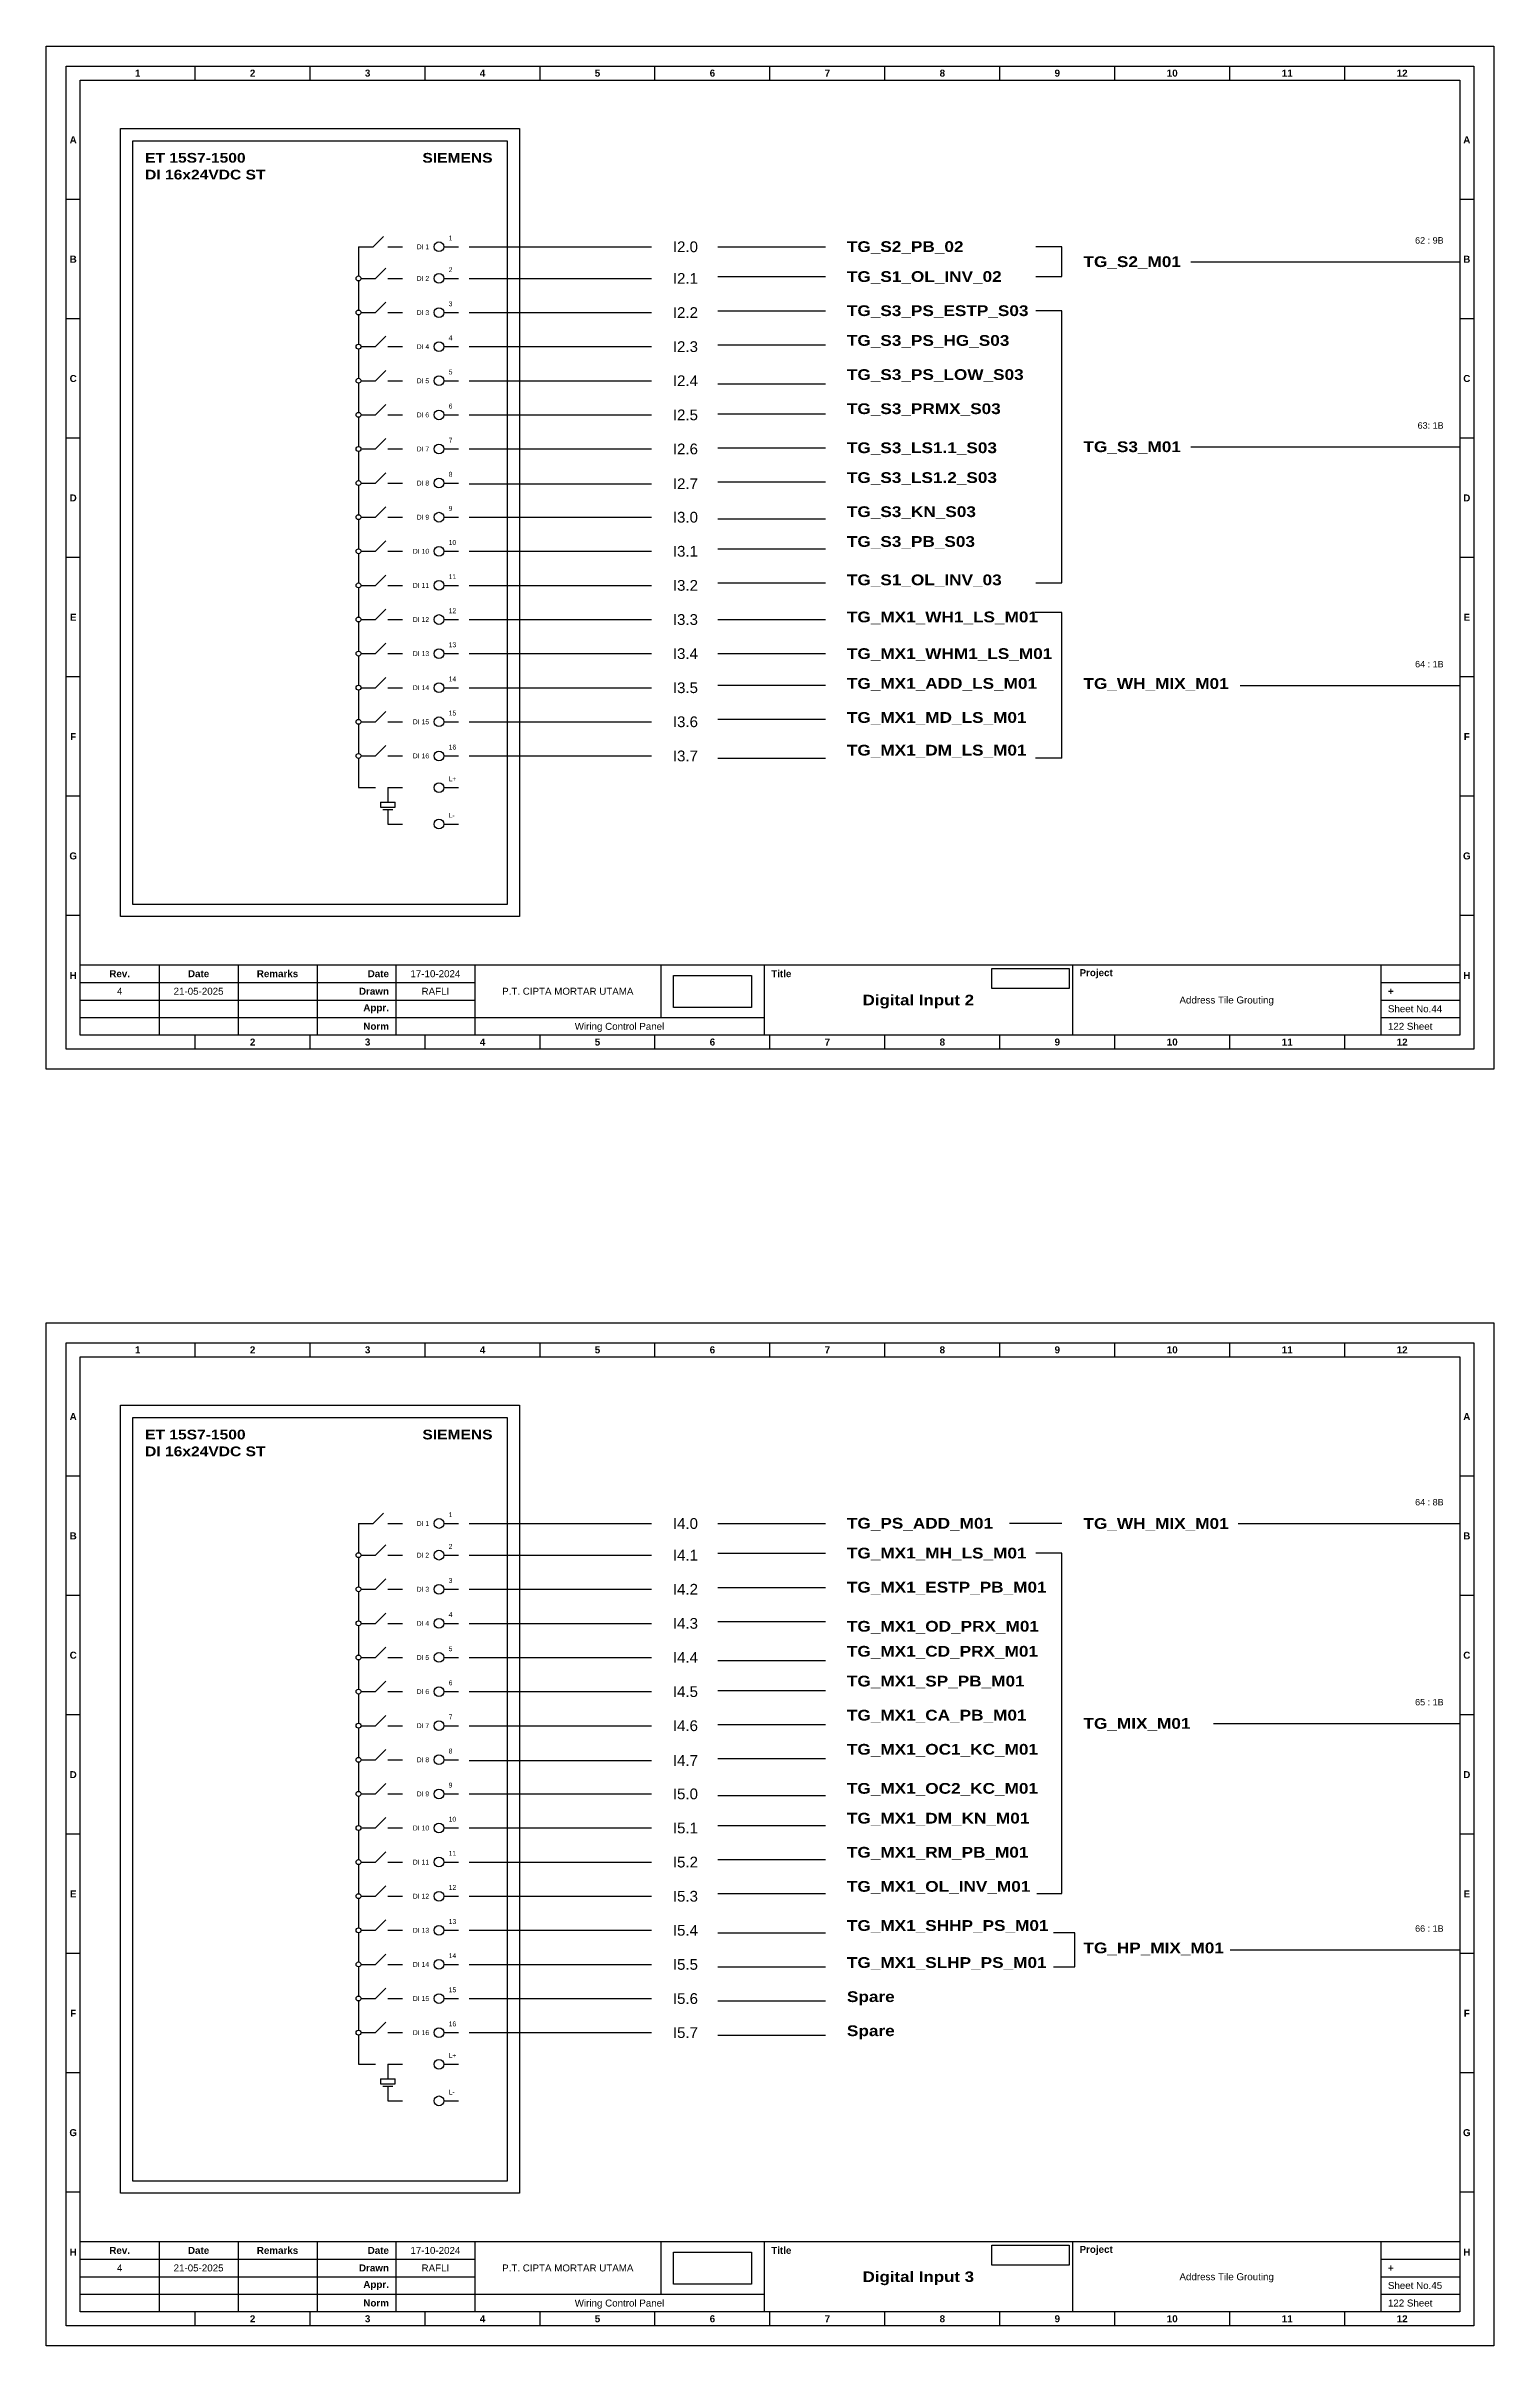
# Model space of a CAD drawing. Header units: centimetres. Extents: x 2030 to 3543, y 1923 to 3402.
# Drawn here: x 2030.3 to 2299.7, y 2635.4 to 3063.4 of the extents above; entities that cross this region are included whole.
import ezdxf
from ezdxf.enums import TextEntityAlignment as Align

# ---------------------------------------------------------------- set-up
doc = ezdxf.new("R2010")
doc.units = ezdxf.units.CM
doc.header["$MEASUREMENT"] = 0
doc.styles.add('Bold', font='ariblk.ttf', dxfattribs={"height": 25.4})
doc.styles.get("Standard").update_dxf_attribs({"font": 'arial.ttf'})
picture_1 = doc.add_image_def('image1.png', size_in_pixel=(2048, 847))
picture_2 = doc.add_image_def('image2.png', size_in_pixel=(2092, 542))

# ---------------------------------------------------------------- blocks, each defined once
blk = doc.blocks.new('KOP MU PROJECT')
at = {"color": 6, "ltscale": 50}
for p, q in [((27.74, 184.05), (27.74, 186.66)), ((49.13, 184.05), (49.13, 186.66)), ((70.51, 184.05), (70.51, 186.66)), ((91.89, 184.05), (91.89, 186.66)), ((113.27, 184.05), (113.27, 186.66)), ((134.66, 184.05), (134.66, 186.66)), ((156.04, 184.05), (156.04, 186.66)), ((177.42, 184.05), (177.42, 186.66)), ((198.8, 184.05), (198.8, 186.66)), ((220.19, 184.05), (220.19, 186.66)), ((241.57, 184.05), (241.57, 186.66)), ((6.36, 161.84), (3.75, 161.84)), ((265.59, 161.84), (262.98, 161.84)), ((6.36, 139.63), (3.75, 139.63)), ((265.59, 139.63), (262.98, 139.63)), ((6.36, 117.42), (3.75, 117.42)), ((265.59, 117.42), (262.98, 117.42)), ((6.36, 95.22), (3.75, 95.22)), ((265.59, 95.22), (262.98, 95.22)), ((6.36, 73.01), (3.75, 73.01)), ((265.59, 73.01), (262.98, 73.01)), ((6.36, 50.8), (3.75, 50.8)), ((265.59, 50.8), (262.98, 50.8)), ((6.36, 28.59), (3.75, 28.59)), ((265.59, 28.59), (262.98, 28.59)), ((27.74, 3.75), (27.74, 6.36)), ((49.13, 3.75), (49.13, 6.36)), ((70.51, 3.75), (70.51, 6.36)), ((91.89, 3.75), (91.89, 6.36)), ((113.27, 3.75), (113.27, 6.36)), ((134.66, 3.75), (134.66, 6.36)), ((156.04, 3.75), (156.04, 6.36)), ((177.42, 3.75), (177.42, 6.36)), ((198.8, 3.75), (198.8, 6.36)), ((220.19, 3.75), (220.19, 6.36)), ((241.57, 3.75), (241.57, 6.36))]:
    blk.add_line(p, q, dxfattribs=at)
at = {"ltscale": 50}
for p, q in [((6.36, 19.41), (262.98, 19.41)), ((21.04, 19.41), (21.04, 6.36)), ((35.72, 19.41), (35.72, 6.36)), ((50.41, 19.41), (50.41, 6.36)), ((65.09, 19.41), (65.09, 6.36)), ((79.77, 19.41), (79.77, 6.36)), ((114.35, 19.41), (114.35, 9.62)), ((133.6, 19.41), (133.6, 6.36)), ((190.95, 19.41), (190.95, 6.36)), ((248.3, 19.41), (248.3, 6.36)), ((6.36, 16.15), (79.77, 16.15)), ((6.36, 12.89), (79.77, 12.89)), ((248.3, 16.15), (262.98, 16.15)), ((248.3, 12.89), (262.98, 12.89)), ((6.36, 9.62), (133.6, 9.62)), ((248.3, 9.62), (262.98, 9.62))]:
    blk.add_line(p, q, dxfattribs=at)
at = {"color": 1, "ltscale": 50}
blk.add_lwpolyline([(269.34, 0), (0, 0), (0, 190.41), (269.34, 190.41)], close=True, dxfattribs=at)
at = {"color": 6, "ltscale": 50}
for points in [[(265.59, 3.75), (3.75, 3.75), (3.75, 186.66), (265.59, 186.66)], [(262.98, 6.36), (6.36, 6.36), (6.36, 184.05), (262.98, 184.05)]]:
    blk.add_lwpolyline(points, close=True, dxfattribs=at)
at = {"ltscale": 50, "char_height": 1.305, "attachment_point": 4}
for s, width, heights, insert in [('\\pxqc;{\\fArial|b1|i0|c0|p34;1}', 21.3825, [2.51], (6.36, 185.36)), ('\\pxqc;{\\fArial|b1|i0|c0|p34;2}', 21.3825, [2.51], (27.74, 185.36)), ('\\pxqc;{\\fArial|b1|i0|c0|p34;3}', 21.3825, [2.51], (49.13, 185.36)), ('\\pxqc;{\\fArial|b1|i0|c0|p34;4}', 21.3825, [2.51], (70.51, 185.36)), ('\\pxqc;{\\fArial|b1|i0|c0|p34;5}', 21.3825, [2.51], (91.89, 185.36)), ('\\pxqc;{\\fArial|b1|i0|c0|p34;6}', 21.3825, [2.51], (113.27, 185.36)), ('\\pxqc;{\\fArial|b1|i0|c0|p34;7}', 21.3825, [2.51], (134.66, 185.36)), ('\\pxqc;{\\fArial|b1|i0|c0|p34;8}', 21.3825, [2.51], (156.04, 185.36)), ('\\pxqc;{\\fArial|b1|i0|c0|p34;9}', 21.3825, [2.51], (177.42, 185.36)), ('\\pxqc;{\\fArial|b1|i0|c0|p34;10}', 21.3825, [2.51], (198.8, 185.36)), ('\\pxqc;{\\fArial|b1|i0|c0|p34;11}', 21.3825, [2.51], (220.19, 185.36)), ('\\pxqc;{\\fArial|b1|i0|c0|p34;12}', 21.3825, [2.51], (241.57, 185.36)), ('\\pxqc;{\\fArial|b1|i0|c0|p34;A}', 2.61, [2.51], (3.75, 172.95)), ('\\pxqc;{\\fArial|b1|i0|c0|p34;A}', 2.61, [2.51], (262.98, 172.95)), ('\\pxqc;{\\fArial|b1|i0|c0|p34;B}', 2.61, [2.51], (3.75, 150.74)), ('\\pxqc;{\\fArial|b1|i0|c0|p34;B}', 2.61, [2.51], (262.98, 150.74)), ('\\pxqc;{\\fArial|b1|i0|c0|p34;C}', 2.61, [2.51], (3.75, 128.53)), ('\\pxqc;{\\fArial|b1|i0|c0|p34;C}', 2.61, [2.51], (262.98, 128.53)), ('\\pxqc;{\\fArial|b1|i0|c0|p34;D}', 2.61, [2.51], (3.75, 106.32)), ('\\pxqc;{\\fArial|b1|i0|c0|p34;D}', 2.61, [2.51], (262.98, 106.32)), ('\\pxqc;{\\fArial|b1|i0|c0|p34;E}', 2.61, [2.51], (3.75, 84.11)), ('\\pxqc;{\\fArial|b1|i0|c0|p34;E}', 2.61, [2.51], (262.98, 84.11)), ('\\pxqc;{\\fArial|b1|i0|c0|p34;F}', 2.61, [2.51], (3.75, 61.9)), ('\\pxqc;{\\fArial|b1|i0|c0|p34;F}', 2.61, [2.51], (262.98, 61.9)), ('\\pxqc;{\\fArial|b1|i0|c0|p34;G}', 2.61, [2.51], (3.75, 39.69)), ('\\pxqc;{\\fArial|b1|i0|c0|p34;G}', 2.61, [2.51], (262.98, 39.69)), ('\\pxqc;{\\fArial|b1|i0|c0|p34;H}', 2.61, [2.51], (3.75, 17.47)), ('\\pxqc;{\\fArial|b1|i0|c0|p34;Rev.}', 14.6811, [2.88], (6.36, 17.78)), ('\\pxqc;{\\fArial|b1|i0|c0|p34;Date}', 14.6811, [2.88], (21.04, 17.78)), ('\\pxqc;{\\fArial|b1|i0|c0|p34;Remarks}', 14.6811, [2.88], (35.72, 17.78)), ('\\pxqr;{\\fArial|b1|i0|c0|p34;Date}', 13.3761, [2.88], (50.41, 17.78)), ('\\pxql;{\\fArial|b1|i0|c0|p34;Title}', 50.2419, [2.88], (134.9, 17.78)), ('\\pxql;{\\fArial|b1|i0|c0|p34;Project}', 50.2419, [2.88], (192.25, 17.78)), ('\\pxqc;{\\fArial|b1|i0|c0|p34;H}', 2.61, [2.51], (262.98, 17.47)), ('\\pxqr;{\\fArial|b1|i0|c0|p34;Drawn}', 13.3761, [2.88], (50.41, 14.52)), ('\\pxql;{\\fArial|b1|i0|c0|p34;+}', 14.6811, [2.88], (249.61, 14.52)), ('\\pxqr;{\\fArial|b1|i0|c0|p34;Appr.}', 13.3761, [2.88], (50.41, 11.26)), ('\\pxqr;{\\fArial|b1|i0|c0|p34;Norm}', 13.3761, [2.88], (50.41, 7.99)), ('\\pxqc;{\\fArial|b1|i0|c0|p34;2}', 21.3825, [2.51], (27.74, 5.06)), ('\\pxqc;{\\fArial|b1|i0|c0|p34;3}', 21.3825, [2.51], (49.13, 5.06)), ('\\pxqc;{\\fArial|b1|i0|c0|p34;4}', 21.3825, [2.51], (70.51, 5.06)), ('\\pxqc;{\\fArial|b1|i0|c0|p34;5}', 21.3825, [2.51], (91.89, 5.06)), ('\\pxqc;{\\fArial|b1|i0|c0|p34;6}', 21.3825, [2.51], (113.27, 5.06)), ('\\pxqc;{\\fArial|b1|i0|c0|p34;7}', 21.3825, [2.51], (134.66, 5.06)), ('\\pxqc;{\\fArial|b1|i0|c0|p34;8}', 21.3825, [2.51], (156.04, 5.06)), ('\\pxqc;{\\fArial|b1|i0|c0|p34;9}', 21.3825, [2.51], (177.42, 5.06)), ('\\pxqc;{\\fArial|b1|i0|c0|p34;10}', 21.3825, [2.51], (198.8, 5.06)), ('\\pxqc;{\\fArial|b1|i0|c0|p34;11}', 21.3825, [2.51], (220.19, 5.06)), ('\\pxqc;{\\fArial|b1|i0|c0|p34;12}', 21.3825, [2.51], (241.57, 5.06))]:
    blk.add_mtext_dynamic_manual_height_columns(s, width=width, gutter_width=0.0326, heights=heights, dxfattribs=dict(at, insert=insert))
at = {"ltscale": 50}
for tag, p in [('DATECREATED', (72.43, 17.78)), ('REV', (13.7, 14.52)), ('REVDATE', (28.38, 14.52)), ('REMARKS', (43.06, 14.52)), ('DRAWN', (72.43, 14.52)), ('COMPANY', (97.06, 14.52)), ('PROJECT', (219.62, 12.89)), ('NORM', (72.43, 7.99)), ('APPR', (72.43, 11.26)), ('DRAWINGCATEGORY', (106.68, 7.99)), ('DESCRIPTION', (162.27, 10.03))]:
    blk.add_attdef(tag, text='', height=1.3, dxfattribs=at).set_placement(p, align=Align.MIDDLE_CENTER)
at = {"ltscale": 50, "style": 'Bold'}
blk.add_attdef('TITLE', text='', height=1.96, dxfattribs=at).set_placement((162.27, 12.89), align=Align.MIDDLE_CENTER)
at = {"ltscale": 50}
for tag, p in [('TOTALSHEET', (249.61, 7.99)), ('SHEETNUMBER', (249.61, 11.26))]:
    blk.add_attdef(tag, text='', height=1.3, dxfattribs=at).set_placement(p, align=Align.MIDDLE_LEFT)
image = blk.add_image(picture_1, insert=(116.72, 11.48), size_in_units=(14.5, 6), dxfattribs=at)
image.dxf.flags = 15
image = blk.add_image(picture_2, insert=(175.94, 15.04), size_in_units=(14.36, 3.72), dxfattribs=at)
image.dxf.flags = 15

msp = doc.modelspace()

# ---------------------------------------------------------------- linework, layer by layer
at = {"ltscale": 50}
for p, q in [((2088.45, 3026.07), (2091.17, 3026.07)), ((2088.45, 3026.07), (2088.45, 3020.63)), ((2091.17, 3026.07), (2093.09, 3027.99)), ((2093.89, 3026.07), (2096.61, 3026.07)), ((2091.62, 3020.18), (2093.55, 3022.1)), ((2088.45, 3019.72), (2088.45, 3014.29)), ((2088.9, 3020.18), (2091.62, 3020.18)), ((2093.89, 3020.18), (2096.61, 3020.18)), ((2088.45, 3013.38), (2088.45, 3007.94)), ((2088.9, 3013.83), (2091.62, 3013.83)), ((2091.62, 3013.83), (2093.55, 3015.75)), ((2093.89, 3013.83), (2096.61, 3013.83)), ((2091.62, 3007.49), (2093.55, 3009.41)), ((2088.45, 3007.03), (2088.45, 3001.59)), ((2088.9, 3007.49), (2091.62, 3007.49)), ((2093.89, 3007.49), (2096.61, 3007.49)), ((2088.45, 3000.69), (2088.45, 2995.25)), ((2088.9, 3001.14), (2091.62, 3001.14)), ((2091.62, 3001.14), (2093.55, 3003.06)), ((2093.89, 3001.14), (2096.61, 3001.14)), ((2091.62, 2994.79), (2093.55, 2996.72)), ((2088.45, 2994.34), (2088.45, 2988.9)), ((2088.9, 2994.79), (2091.62, 2994.79)), ((2093.89, 2994.79), (2096.61, 2994.79)), ((2088.45, 2987.99), (2088.45, 2982.55)), ((2088.9, 2988.45), (2091.62, 2988.45)), ((2091.62, 2988.45), (2093.55, 2990.37)), ((2093.89, 2988.45), (2096.61, 2988.45)), ((2091.62, 2982.1), (2093.55, 2984.02)), ((2088.45, 2981.65), (2088.45, 2976.21)), ((2088.9, 2982.1), (2091.62, 2982.1)), ((2093.89, 2982.1), (2096.61, 2982.1)), ((2088.45, 2975.3), (2088.45, 2969.86)), ((2088.9, 2975.75), (2091.62, 2975.75)), ((2091.62, 2975.75), (2093.55, 2977.68)), ((2093.89, 2975.75), (2096.61, 2975.75)), ((2091.62, 2969.41), (2093.55, 2971.33)), ((2088.45, 2968.95), (2088.45, 2963.51)), ((2088.9, 2969.41), (2091.62, 2969.41)), ((2093.89, 2969.41), (2096.61, 2969.41)), ((2088.45, 2962.61), (2088.45, 2957.17)), ((2088.9, 2963.06), (2091.62, 2963.06)), ((2091.62, 2963.06), (2093.55, 2964.98)), ((2093.89, 2963.06), (2096.61, 2963.06)), ((2091.62, 2956.71), (2093.55, 2958.64)), ((2088.45, 2956.26), (2088.45, 2950.82)), ((2088.9, 2956.71), (2091.62, 2956.71)), ((2093.89, 2956.71), (2096.61, 2956.71)), ((2088.45, 2949.92), (2088.45, 2944.48)), ((2088.9, 2950.37), (2091.62, 2950.37)), ((2091.62, 2950.37), (2093.55, 2952.29)), ((2093.89, 2950.37), (2096.61, 2950.37)), ((2091.62, 2944.02), (2093.55, 2945.95)), ((2088.45, 2943.57), (2088.45, 2938.13)), ((2088.9, 2944.02), (2091.62, 2944.02)), ((2093.89, 2944.02), (2096.61, 2944.02)), ((2088.45, 2937.22), (2088.45, 2931.78)), ((2088.9, 2937.68), (2091.62, 2937.68)), ((2091.62, 2937.68), (2093.55, 2939.6)), ((2093.89, 2937.68), (2096.61, 2937.68)), ((2091.62, 2931.33), (2093.55, 2933.25)), ((2088.45, 2930.88), (2088.45, 2925.44)), ((2088.9, 2931.33), (2091.62, 2931.33)), ((2093.89, 2931.33), (2096.61, 2931.33)), ((2088.45, 2925.44), (2091.62, 2925.44)), ((2093.89, 2925.44), (2096.61, 2925.44)), ((2093.89, 2925.44), (2093.89, 2922.72)), ((2092.53, 2922.72), (2095.25, 2922.72)), ((2092.53, 2922.72), (2092.53, 2921.82)), ((2092.53, 2921.82), (2095.25, 2921.82)), ((2092.98, 2921.36), (2094.8, 2921.36)), ((2093.89, 2921.36), (2093.89, 2918.64)), ((2095.25, 2921.82), (2095.25, 2922.72)), ((2093.89, 2918.64), (2096.61, 2918.64)), ((2088.45, 2788.5), (2091.17, 2788.5)), ((2088.45, 2788.5), (2088.45, 2783.06)), ((2091.17, 2788.5), (2093.09, 2790.42)), ((2093.89, 2788.5), (2096.61, 2788.5)), ((2088.45, 2782.15), (2088.45, 2776.71)), ((2088.9, 2782.61), (2091.62, 2782.61)), ((2091.62, 2782.61), (2093.55, 2784.53)), ((2093.89, 2782.61), (2096.61, 2782.61)), ((2091.62, 2776.26), (2093.55, 2778.18)), ((2088.45, 2775.81), (2088.45, 2770.37)), ((2088.9, 2776.26), (2091.62, 2776.26)), ((2093.89, 2776.26), (2096.61, 2776.26)), ((2088.45, 2769.46), (2088.45, 2764.02)), ((2088.9, 2769.91), (2091.62, 2769.91)), ((2091.62, 2769.91), (2093.55, 2771.84)), ((2093.89, 2769.91), (2096.61, 2769.91)), ((2091.62, 2763.57), (2093.55, 2765.49)), ((2088.45, 2763.11), (2088.45, 2757.67)), ((2088.9, 2763.57), (2091.62, 2763.57)), ((2093.89, 2763.57), (2096.61, 2763.57)), ((2088.45, 2756.77), (2088.45, 2751.33)), ((2088.9, 2757.22), (2091.62, 2757.22)), ((2091.62, 2757.22), (2093.55, 2759.14)), ((2093.89, 2757.22), (2096.61, 2757.22)), ((2091.62, 2750.87), (2093.55, 2752.8)), ((2088.45, 2750.42), (2088.45, 2744.98)), ((2088.9, 2750.87), (2091.62, 2750.87)), ((2093.89, 2750.87), (2096.61, 2750.87)), ((2088.45, 2744.07), (2088.45, 2738.63)), ((2088.9, 2744.53), (2091.62, 2744.53)), ((2091.62, 2744.53), (2093.55, 2746.45)), ((2093.89, 2744.53), (2096.61, 2744.53)), ((2091.62, 2738.18), (2093.55, 2740.1)), ((2088.45, 2737.73), (2088.45, 2732.29)), ((2088.9, 2738.18), (2091.62, 2738.18)), ((2093.89, 2738.18), (2096.61, 2738.18)), ((2088.45, 2731.38), (2088.45, 2725.94)), ((2088.9, 2731.84), (2091.62, 2731.84)), ((2091.62, 2731.84), (2093.55, 2733.76)), ((2093.89, 2731.84), (2096.61, 2731.84)), ((2091.62, 2725.49), (2093.55, 2727.41)), ((2088.45, 2725.04), (2088.45, 2719.6)), ((2088.9, 2725.49), (2091.62, 2725.49)), ((2093.89, 2725.49), (2096.61, 2725.49)), ((2088.45, 2718.69), (2088.45, 2713.25)), ((2088.9, 2719.14), (2091.62, 2719.14)), ((2091.62, 2719.14), (2093.55, 2721.07)), ((2093.89, 2719.14), (2096.61, 2719.14)), ((2091.62, 2712.8), (2093.55, 2714.72)), ((2088.45, 2712.34), (2088.45, 2706.9)), ((2088.9, 2712.8), (2091.62, 2712.8)), ((2093.89, 2712.8), (2096.61, 2712.8)), ((2088.45, 2706), (2088.45, 2700.56)), ((2088.9, 2706.45), (2091.62, 2706.45)), ((2091.62, 2706.45), (2093.55, 2708.37)), ((2093.89, 2706.45), (2096.61, 2706.45)), ((2091.62, 2700.1), (2093.55, 2702.03)), ((2088.45, 2699.65), (2088.45, 2694.21)), ((2088.9, 2700.1), (2091.62, 2700.1)), ((2093.89, 2700.1), (2096.61, 2700.1)), ((2088.45, 2693.3), (2088.45, 2687.86)), ((2088.9, 2693.76), (2091.62, 2693.76)), ((2091.62, 2693.76), (2093.55, 2695.68)), ((2093.89, 2693.76), (2096.61, 2693.76)), ((2088.45, 2687.86), (2091.62, 2687.86)), ((2093.89, 2687.86), (2096.61, 2687.86)), ((2093.89, 2687.86), (2093.89, 2685.14)), ((2092.53, 2685.14), (2095.25, 2685.14)), ((2092.53, 2685.14), (2092.53, 2684.25)), ((2092.53, 2684.25), (2095.25, 2684.25)), ((2092.98, 2683.78), (2094.8, 2683.78)), ((2093.89, 2683.78), (2093.89, 2681.06)), ((2095.25, 2684.25), (2095.25, 2685.14)), ((2093.89, 2681.06), (2096.61, 2681.06))]:
    msp.add_line(p, q, dxfattribs=at)
at = {"color": 6, "ltscale": 50}
for p, q in [((2104.3, 3026.07), (2107.02, 3026.07)), ((2104.3, 3020.18), (2107.02, 3020.18)), ((2104.3, 3013.83), (2107.02, 3013.83)), ((2104.3, 3007.49), (2107.02, 3007.49)), ((2104.3, 3001.14), (2107.02, 3001.14)), ((2104.3, 2994.79), (2107.02, 2994.79)), ((2104.3, 2988.45), (2107.02, 2988.45)), ((2104.3, 2982.1), (2107.02, 2982.1)), ((2104.3, 2975.75), (2107.02, 2975.75)), ((2104.3, 2969.41), (2107.02, 2969.41)), ((2104.3, 2963.06), (2107.02, 2963.06)), ((2104.3, 2956.71), (2107.02, 2956.71)), ((2104.3, 2950.37), (2107.02, 2950.37)), ((2104.3, 2944.02), (2107.02, 2944.02)), ((2104.3, 2937.68), (2107.02, 2937.68)), ((2104.3, 2931.33), (2107.02, 2931.33)), ((2104.3, 2925.44), (2107.02, 2925.44)), ((2104.3, 2918.64), (2107.02, 2918.64)), ((2104.3, 2788.5), (2107.02, 2788.5)), ((2104.3, 2782.61), (2107.02, 2782.61)), ((2104.3, 2776.26), (2107.02, 2776.26)), ((2104.3, 2769.91), (2107.02, 2769.91)), ((2104.3, 2763.57), (2107.02, 2763.57)), ((2104.3, 2757.22), (2107.02, 2757.22)), ((2104.3, 2750.87), (2107.02, 2750.87)), ((2104.3, 2744.53), (2107.02, 2744.53)), ((2104.3, 2738.18), (2107.02, 2738.18)), ((2104.3, 2731.84), (2107.02, 2731.84)), ((2104.3, 2725.49), (2107.02, 2725.49)), ((2104.3, 2719.14), (2107.02, 2719.14)), ((2104.3, 2712.8), (2107.02, 2712.8)), ((2104.3, 2706.45), (2107.02, 2706.45)), ((2104.3, 2700.1), (2107.02, 2700.1)), ((2104.3, 2693.76), (2107.02, 2693.76)), ((2104.3, 2687.86), (2107.02, 2687.86)), ((2104.3, 2681.06), (2107.02, 2681.06))]:
    msp.add_line(p, q, dxfattribs=at)
at = {"color": 146, "ltscale": 50, "true_color": 0x105689}
for p, q in [((2109.02, 3026.07), (2142.92, 3026.07)), ((2155.29, 3026.07), (2175.29, 3026.07)), ((2219.29, 3026.07), (2214.42, 3026.07)), ((2219.29, 3020.53), (2219.29, 3026.07)), ((2243.29, 3023.3), (2293.29, 3023.3)), ((2109.02, 3020.18), (2142.92, 3020.18)), ((2155.29, 3020.53), (2175.29, 3020.53)), ((2214.42, 3020.53), (2219.29, 3020.53)), ((2109.02, 3013.83), (2142.92, 3013.83)), ((2155.29, 3014.18), (2175.29, 3014.18)), ((2219.29, 3014.18), (2214.42, 3014.18)), ((2219.29, 2963.54), (2219.29, 3014.18)), ((2109.02, 3007.49), (2142.92, 3007.49)), ((2155.29, 3007.83), (2175.29, 3007.83)), ((2109.02, 3001.14), (2142.92, 3001.14)), ((2155.29, 3000.56), (2175.29, 3000.56)), ((2109.02, 2994.79), (2142.92, 2994.79)), ((2155.29, 2995.01), (2175.29, 2995.01)), ((2109.02, 2988.45), (2142.92, 2988.45)), ((2155.29, 2988.67), (2175.29, 2988.67)), ((2243.29, 2988.86), (2293.29, 2988.86)), ((2109.02, 2981.97), (2142.92, 2981.97)), ((2155.29, 2982.32), (2175.29, 2982.32)), ((2109.02, 2975.75), (2142.92, 2975.75)), ((2155.29, 2975.43), (2175.29, 2975.43)), ((2109.02, 2969.41), (2142.92, 2969.41)), ((2155.29, 2969.88), (2175.29, 2969.88)), ((2109.02, 2963.06), (2142.92, 2963.06)), ((2155.29, 2963.54), (2175.29, 2963.54)), ((2214.42, 2963.54), (2219.29, 2963.54)), ((2219.29, 2958.02), (2214.29, 2958.02)), ((2219.29, 2930.88), (2219.29, 2958.02)), ((2109.02, 2956.71), (2142.92, 2956.71)), ((2155.29, 2956.71), (2175.29, 2956.71)), ((2109.02, 2950.37), (2142.92, 2950.37)), ((2155.29, 2950.37), (2175.29, 2950.37)), ((2109.02, 2944.02), (2142.92, 2944.02)), ((2155.29, 2944.5), (2175.29, 2944.5)), ((2252.41, 2944.45), (2293.29, 2944.45)), ((2109.02, 2937.68), (2142.92, 2937.68)), ((2155.29, 2938.15), (2175.29, 2938.15)), ((2109.02, 2931.33), (2142.92, 2931.33)), ((2155.29, 2930.88), (2175.29, 2930.88)), ((2219.29, 2930.88), (2214.37, 2930.88)), ((2109.02, 2788.5), (2142.92, 2788.5)), ((2155.29, 2788.5), (2175.29, 2788.5)), ((2219.29, 2788.5), (2209.52, 2788.5)), ((2252.07, 2788.5), (2293.29, 2788.5)), ((2109.02, 2782.61), (2142.92, 2782.61)), ((2155.29, 2782.96), (2175.29, 2782.96)), ((2219.29, 2782.96), (2214.42, 2782.96)), ((2219.29, 2719.62), (2219.29, 2782.96)), ((2109.02, 2776.26), (2142.92, 2776.26)), ((2155.29, 2776.61), (2175.29, 2776.61)), ((2109.02, 2769.91), (2142.92, 2769.91)), ((2155.29, 2770.26), (2175.29, 2770.26)), ((2109.02, 2763.57), (2142.92, 2763.57)), ((2155.29, 2762.99), (2175.29, 2762.99)), ((2109.02, 2757.22), (2142.92, 2757.22)), ((2155.29, 2757.44), (2175.29, 2757.44)), ((2109.02, 2750.87), (2142.92, 2750.87)), ((2155.29, 2751.1), (2175.29, 2751.1)), ((2247.45, 2751.29), (2293.29, 2751.29)), ((2109.02, 2744.4), (2142.92, 2744.4)), ((2155.29, 2744.75), (2175.29, 2744.75)), ((2109.02, 2738.18), (2142.92, 2738.18)), ((2155.29, 2737.86), (2175.29, 2737.86)), ((2109.02, 2731.84), (2142.92, 2731.84)), ((2155.29, 2732.31), (2175.29, 2732.31)), ((2109.02, 2725.49), (2142.92, 2725.49)), ((2155.29, 2725.97), (2175.29, 2725.97)), ((2109.02, 2719.14), (2142.92, 2719.14)), ((2155.29, 2719.62), (2175.29, 2719.62)), ((2214.61, 2719.62), (2219.29, 2719.62)), ((2109.02, 2712.8), (2142.92, 2712.8)), ((2155.29, 2712.34), (2175.29, 2712.34)), ((2221.69, 2712.34), (2217.69, 2712.34)), ((2221.69, 2706), (2221.69, 2712.34)), ((2250.58, 2709.17), (2293.29, 2709.17)), ((2109.02, 2706.45), (2142.92, 2706.45)), ((2155.29, 2706), (2175.29, 2706)), ((2217.69, 2706), (2221.69, 2706)), ((2109.02, 2700.1), (2142.92, 2700.1)), ((2155.29, 2699.65), (2175.29, 2699.65)), ((2109.02, 2693.76), (2142.92, 2693.76)), ((2155.29, 2693.3), (2175.29, 2693.3))]:
    msp.add_line(p, q, dxfattribs=at)
at = {"ltscale": 50}
for points in [[(2044.17, 3048.07), (2118.36, 3048.07), (2118.36, 2901.43), (2044.17, 2901.43)], [(2044.17, 2810.49), (2118.36, 2810.49), (2118.36, 2663.86), (2044.17, 2663.86)]]:
    msp.add_lwpolyline(points, close=True, dxfattribs=at)
at = {"color": 6, "ltscale": 50}
for points in [[(2046.44, 3045.8), (2116.09, 3045.8), (2116.09, 2903.7), (2046.44, 2903.7)], [(2046.44, 2808.23), (2116.09, 2808.23), (2116.09, 2666.13), (2046.44, 2666.13)]]:
    msp.add_lwpolyline(points, close=True, dxfattribs=at)
at = {"color": 6, "ltscale": 500}
for centre in [(2103.4, 3026.07), (2103.4, 3020.18), (2103.4, 3013.83), (2103.4, 3007.49), (2103.4, 3001.14), (2103.4, 2994.79), (2103.4, 2988.45), (2103.4, 2982.1), (2103.4, 2975.75), (2103.4, 2969.41), (2103.4, 2963.06), (2103.4, 2956.71), (2103.4, 2950.37), (2103.4, 2944.02), (2103.4, 2937.68), (2103.4, 2931.33), (2103.4, 2925.44), (2103.4, 2918.64), (2103.4, 2788.5), (2103.4, 2782.61), (2103.4, 2776.26), (2103.4, 2769.91), (2103.4, 2763.57), (2103.4, 2757.22), (2103.4, 2750.87), (2103.4, 2744.53), (2103.4, 2738.18), (2103.4, 2731.84), (2103.4, 2725.49), (2103.4, 2719.14), (2103.4, 2712.8), (2103.4, 2706.45), (2103.4, 2700.1), (2103.4, 2693.76), (2103.4, 2687.86), (2103.4, 2681.06)]:
    msp.add_circle(centre, 0.907, dxfattribs=at)
at = {"ltscale": 500}
for centre in [(2088.45, 3020.18), (2088.45, 3013.83), (2088.45, 3007.49), (2088.45, 3001.14), (2088.45, 2994.79), (2088.45, 2988.45), (2088.45, 2982.1), (2088.45, 2975.75), (2088.45, 2969.41), (2088.45, 2963.06), (2088.45, 2956.71), (2088.45, 2950.37), (2088.45, 2944.02), (2088.45, 2937.68), (2088.45, 2931.33), (2088.45, 2782.61), (2088.45, 2776.26), (2088.45, 2769.91), (2088.45, 2763.57), (2088.45, 2757.22), (2088.45, 2750.87), (2088.45, 2744.53), (2088.45, 2738.18), (2088.45, 2731.84), (2088.45, 2725.49), (2088.45, 2719.14), (2088.45, 2712.8), (2088.45, 2706.45), (2088.45, 2700.1), (2088.45, 2693.76)]:
    msp.add_circle(centre, 0.453, dxfattribs=at)

# ---------------------------------------------------------------- block references
for p, values in [((2030.31, 2873.02), {'TITLE': 'Digital Input 2', 'PROJECT': 'Address Tile Grouting', 'COMPANY': 'P.T. CIPTA MORTAR UTAMA', 'DRAWINGCATEGORY': 'Wiring Control Panel', 'DRAWN': 'RAFLI', 'DATECREATED': '17-10-2024', 'REVDATE': '21-05-2025', 'REV': '4', 'SHEETNUMBER': 'Sheet No.44', 'TOTALSHEET': '122 Sheet'}), ((2030.31, 2635.45), {'TITLE': 'Digital Input 3', 'PROJECT': 'Address Tile Grouting', 'COMPANY': 'P.T. CIPTA MORTAR UTAMA', 'DRAWINGCATEGORY': 'Wiring Control Panel', 'DRAWN': 'RAFLI', 'DATECREATED': '17-10-2024', 'REVDATE': '21-05-2025', 'REV': '4', 'SHEETNUMBER': 'Sheet No.45', 'TOTALSHEET': '122 Sheet'})]:
    msp.add_blockref('KOP MU PROJECT', p).add_auto_attribs(values)

# ---------------------------------------------------------------- texts
at = {"ltscale": 500, "style": 'Bold'}
for s, p in [('ET 15S7-1500', (2048.74, 3043.53)), ('DI 16x24VDC ST', (2048.74, 3040.41)), ('ET 15S7-1500', (2048.74, 2805.96)), ('DI 16x24VDC ST', (2048.74, 2802.83))]:
    msp.add_text(s, height=1.8132, dxfattribs=at).set_placement(p, align=Align.TOP_LEFT)
for p in [(2113.37, 3043.53), (2113.37, 2805.96)]:
    msp.add_text('SIEMENS', height=1.813, dxfattribs=at).set_placement(p, align=Align.TOP_RIGHT)
at = {"ltscale": 500}
for s, p in [('DI 1', (2101.58, 3026.07)), ('DI 2', (2101.58, 3020.18)), ('DI 3', (2101.58, 3013.83)), ('DI 4', (2101.58, 3007.49)), ('DI 5', (2101.58, 3001.14)), ('DI 6', (2101.58, 2994.79)), ('DI 7', (2101.58, 2988.45)), ('DI 8', (2101.58, 2982.1)), ('DI 9', (2101.58, 2975.75)), ('DI 10', (2101.58, 2969.41)), ('DI 11', (2101.58, 2963.06)), ('DI 12', (2101.58, 2956.71)), ('DI 13', (2101.58, 2950.37)), ('DI 14', (2101.58, 2944.02)), ('DI 15', (2101.58, 2937.68)), ('DI 16', (2101.58, 2931.33)), ('DI 1', (2101.58, 2788.5)), ('DI 2', (2101.58, 2782.61)), ('DI 3', (2101.58, 2776.26)), ('DI 4', (2101.58, 2769.91)), ('DI 5', (2101.58, 2763.57)), ('DI 6', (2101.58, 2757.22)), ('DI 7', (2101.58, 2750.87)), ('DI 8', (2101.58, 2744.53)), ('DI 9', (2101.58, 2738.18)), ('DI 10', (2101.58, 2731.84)), ('DI 11', (2101.58, 2725.49)), ('DI 12', (2101.58, 2719.14)), ('DI 13', (2101.58, 2712.8)), ('DI 14', (2101.58, 2706.45)), ('DI 15', (2101.58, 2700.1)), ('DI 16', (2101.58, 2693.76))]:
    msp.add_text(s, height=0.907, dxfattribs=at).set_placement(p, align=Align.MIDDLE_RIGHT)
for s, p in [('1', (2105.21, 3026.98)), ('2', (2105.21, 3021.08)), ('3', (2105.21, 3014.74)), ('4', (2105.21, 3008.39)), ('5', (2105.21, 3002.05)), ('6', (2105.21, 2995.7)), ('7', (2105.21, 2989.35)), ('8', (2105.21, 2983.01)), ('9', (2105.21, 2976.66)), ('10', (2105.21, 2970.31)), ('11', (2105.21, 2963.97)), ('12', (2105.21, 2957.62)), ('13', (2105.21, 2951.28)), ('14', (2105.21, 2944.93)), ('15', (2105.21, 2938.58)), ('16', (2105.21, 2932.24)), ('L+', (2105.21, 2926.34)), ('L-', (2105.21, 2919.54)), ('1', (2105.21, 2789.41)), ('2', (2105.21, 2783.51)), ('3', (2105.21, 2777.17)), ('4', (2105.21, 2770.82)), ('5', (2105.21, 2764.47)), ('6', (2105.21, 2758.13)), ('7', (2105.21, 2751.78)), ('8', (2105.21, 2745.43)), ('9', (2105.21, 2739.09)), ('10', (2105.21, 2732.74)), ('11', (2105.21, 2726.4)), ('12', (2105.21, 2720.05)), ('13', (2105.21, 2713.7)), ('14', (2105.21, 2707.36)), ('15', (2105.21, 2701.01)), ('16', (2105.21, 2694.66)), ('L+', (2105.21, 2688.77)), ('L-', (2105.21, 2681.97))]:
    msp.add_text(s, height=0.907, dxfattribs=at).set_placement(p, align=Align.BOTTOM_LEFT)
for s, p in [('I2.0', (2146.92, 3026.07)), ('I2.1', (2146.92, 3020.18)), ('I2.2', (2146.92, 3013.83)), ('I2.3', (2146.92, 3007.49)), ('I2.4', (2146.92, 3001.14)), ('I2.5', (2146.92, 2994.79)), ('I2.6', (2146.92, 2988.45)), ('I2.7', (2146.92, 2981.97)), ('I3.0', (2146.92, 2975.75)), ('I3.1', (2146.92, 2969.41)), ('I3.2', (2146.92, 2963.06)), ('I3.3', (2146.92, 2956.71)), ('I3.4', (2146.92, 2950.37)), ('I3.5', (2146.92, 2944.02)), ('I3.6', (2146.92, 2937.68)), ('I3.7', (2146.92, 2931.33)), ('I4.0', (2146.92, 2788.5)), ('I4.1', (2146.92, 2782.61)), ('I4.2', (2146.92, 2776.26)), ('I4.3', (2146.92, 2769.91)), ('I4.4', (2146.92, 2763.57)), ('I4.5', (2146.92, 2757.22)), ('I4.6', (2146.92, 2750.87)), ('I4.7', (2146.92, 2744.4)), ('I5.0', (2146.92, 2738.18)), ('I5.1', (2146.92, 2731.84)), ('I5.2', (2146.92, 2725.49)), ('I5.3', (2146.92, 2719.14)), ('I5.4', (2146.92, 2712.8)), ('I5.5', (2146.92, 2706.45)), ('I5.6', (2146.92, 2700.1)), ('I5.7', (2146.92, 2693.76))]:
    msp.add_text(s, height=2, dxfattribs=at).set_placement(p, align=Align.MIDDLE_LEFT)
at = {"ltscale": 500, "style": 'Bold'}
for s, p in [('TG_S2_PB_02', (2179.29, 3026.1)), ('TG_S2_M01', (2223.29, 3023.3)), ('TG_S1_OL_INV_02', (2179.29, 3020.53)), ('TG_S3_PS_ESTP_S03', (2179.29, 3014.18)), ('TG_S3_PS_HG_S03', (2179.29, 3008.64)), ('TG_S3_PS_LOW_S03', (2179.29, 3002.29)), ('TG_S3_PRMX_S03', (2179.29, 2995.94)), ('TG_S3_LS1.1_S03', (2179.29, 2988.67)), ('TG_S3_M01', (2223.29, 2988.86)), ('TG_S3_LS1.2_S03', (2179.29, 2983.12)), ('TG_S3_KN_S03', (2179.29, 2976.78)), ('TG_S3_PB_S03', (2179.29, 2971.23)), ('TG_S1_OL_INV_03', (2179.29, 2964.09)), ('TG_MX1_WH1_LS_M01', (2179.29, 2957.19)), ('TG_MX1_WHM1_LS_M01', (2179.29, 2950.37)), ('TG_MX1_ADD_LS_M01', (2179.29, 2944.82)), ('TG_WH_MIX_M01', (2223.29, 2944.8)), ('TG_MX1_MD_LS_M01', (2179.29, 2938.48)), ('TG_MX1_DM_LS_M01', (2179.29, 2932.4)), ('TG_PS_ADD_M01', (2179.29, 2788.54)), ('TG_WH_MIX_M01', (2223.29, 2788.5)), ('TG_MX1_MH_LS_M01', (2179.29, 2782.99)), ('TG_MX1_ESTP_PB_M01', (2179.29, 2776.65)), ('TG_MX1_OD_PRX_M01', (2179.29, 2769.37)), ('TG_MX1_CD_PRX_M01', (2179.29, 2764.72)), ('TG_MX1_SP_PB_M01', (2179.29, 2759.17)), ('TG_MX1_CA_PB_M01', (2179.29, 2752.83)), ('TG_MIX_M01', (2223.29, 2751.29)), ('TG_MX1_OC1_KC_M01', (2179.29, 2746.48)), ('TG_MX1_OC2_KC_M01', (2179.29, 2739.21)), ('TG_MX1_DM_KN_M01', (2179.29, 2733.66)), ('TG_MX1_RM_PB_M01', (2179.29, 2727.32)), ('TG_MX1_OL_INV_M01', (2179.29, 2720.97)), ('TG_MX1_SHHP_PS_M01', (2179.29, 2713.69)), ('TG_HP_MIX_M01', (2223.29, 2709.52)), ('TG_MX1_SLHP_PS_M01', (2179.29, 2706.8)), ('Spare', (2179.29, 2700.45)), ('Spare', (2179.29, 2694.11))]:
    msp.add_text(s, height=2, dxfattribs=at).set_placement(p, align=Align.MIDDLE_LEFT)
at = {"ltscale": 500}
for s, p in [('62 : 9B', (2290.29, 3026.3)), ('63: 1B', (2290.29, 2991.86)), ('64 : 1B', (2290.29, 2947.45)), ('64 : 8B', (2290.29, 2791.5)), ('65 : 1B', (2290.29, 2754.29)), ('66 : 1B', (2290.29, 2712.17))]:
    msp.add_text(s, height=1.2, dxfattribs=at).set_placement(p, align=Align.BOTTOM_RIGHT)

doc.saveas('drawing.dxf')
